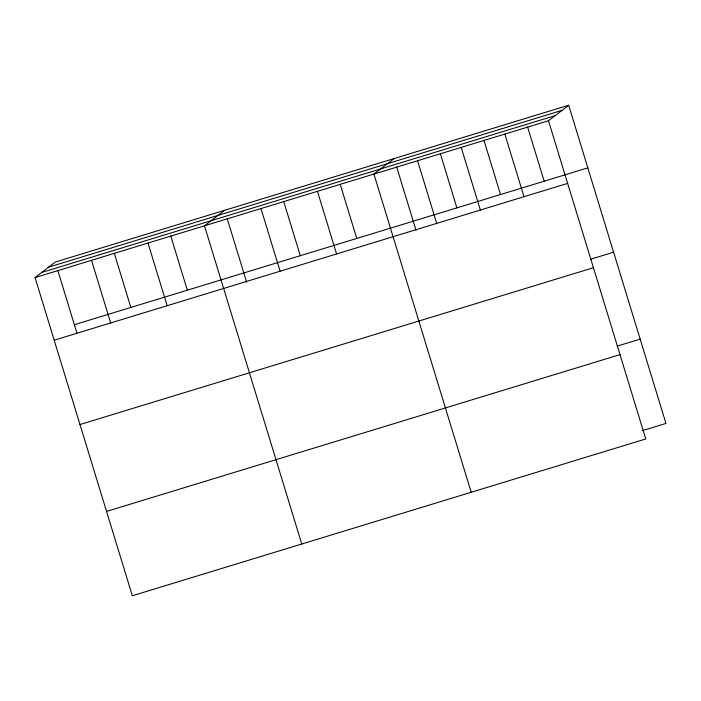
<?xml version="1.0" encoding="UTF-8"?>
<svg xmlns="http://www.w3.org/2000/svg" width="701" height="701" viewBox="0 0 701 701"><rect width="100%" height="100%" fill="white"/><g stroke="black" fill="none" stroke-linecap="round" stroke-linejoin="round"><path stroke-width="1.05" d="M568.669 105.238L548.489 120.747L645.77 438.949L132.331 595.762L35.05 277.561L55.23 262.051L568.669 105.238L665.95 423.439L642.055 430.738M224.662 210.3L204.482 225.81L301.772 544.011M394.093 158.557L373.922 174.067L471.203 492.268M48.571 267.169L562.009 110.355M41.709 272.444L555.148 115.63M35.05 277.561L548.489 120.747M74.376 324.694L587.815 167.881M54.205 340.204L567.644 183.39M590.741 259.195L613.603 252.22M79.984 424.534L593.423 267.729M617.309 346.084L640.171 339.109M106.552 511.423L619.991 354.618M527.581 126.925L544.178 181.209M504.851 134.084L523.997 196.718M483.935 140.253L500.532 194.536M461.205 147.412L480.36 210.046M440.289 153.58L456.894 207.864M417.559 160.739L436.714 223.382M396.652 166.908L416.079 230.454M340.169 184.153L356.774 238.445M317.439 191.312L336.594 253.955M283.695 201.406L300.291 255.699M260.965 208.565L280.111 271.208M227.212 218.659L246.647 282.196M170.737 235.904L187.333 290.196M148.007 243.063L167.162 305.706M114.254 253.157L130.859 307.441M91.524 260.308L110.679 322.951M57.78 270.402L76.891 332.922"/></g></svg>
